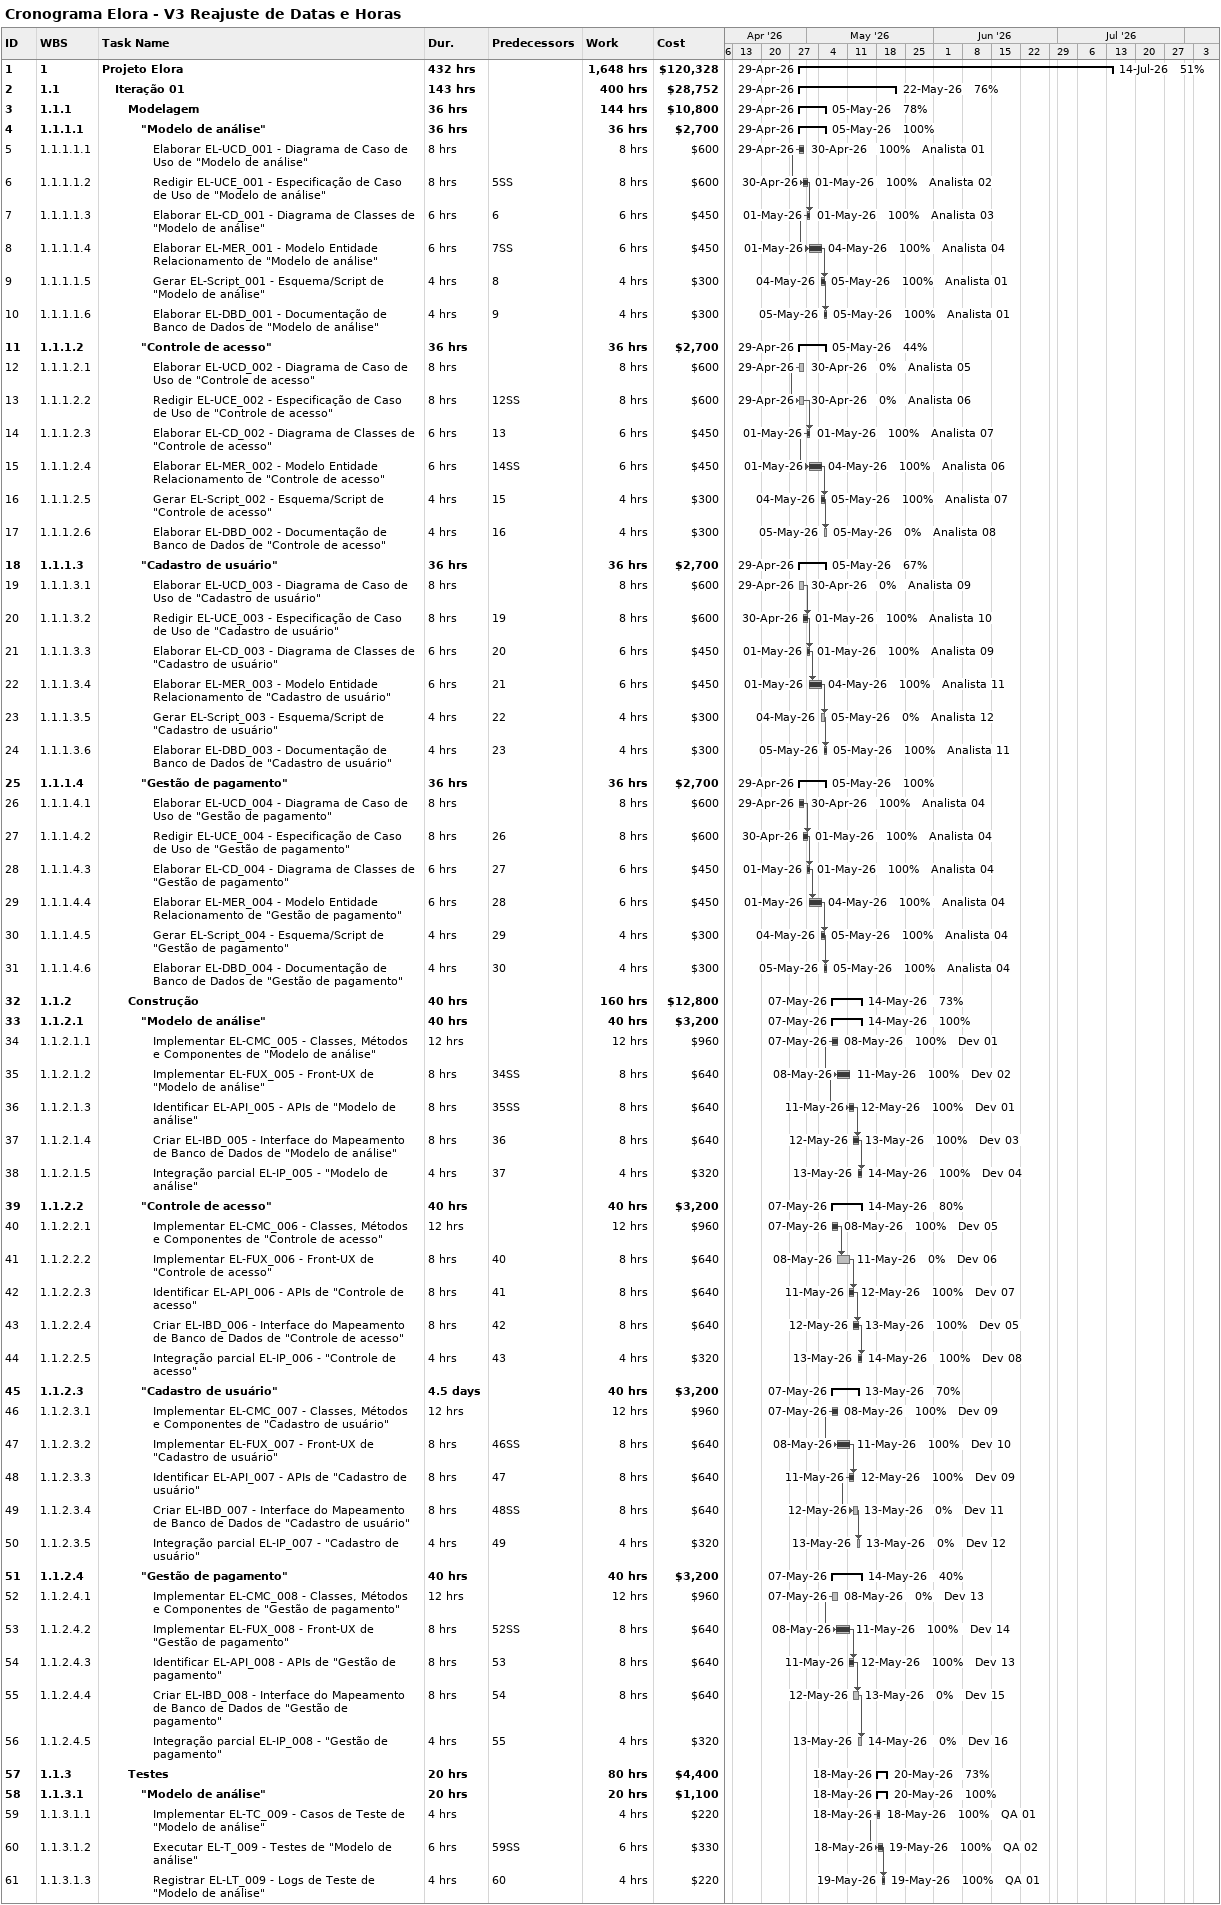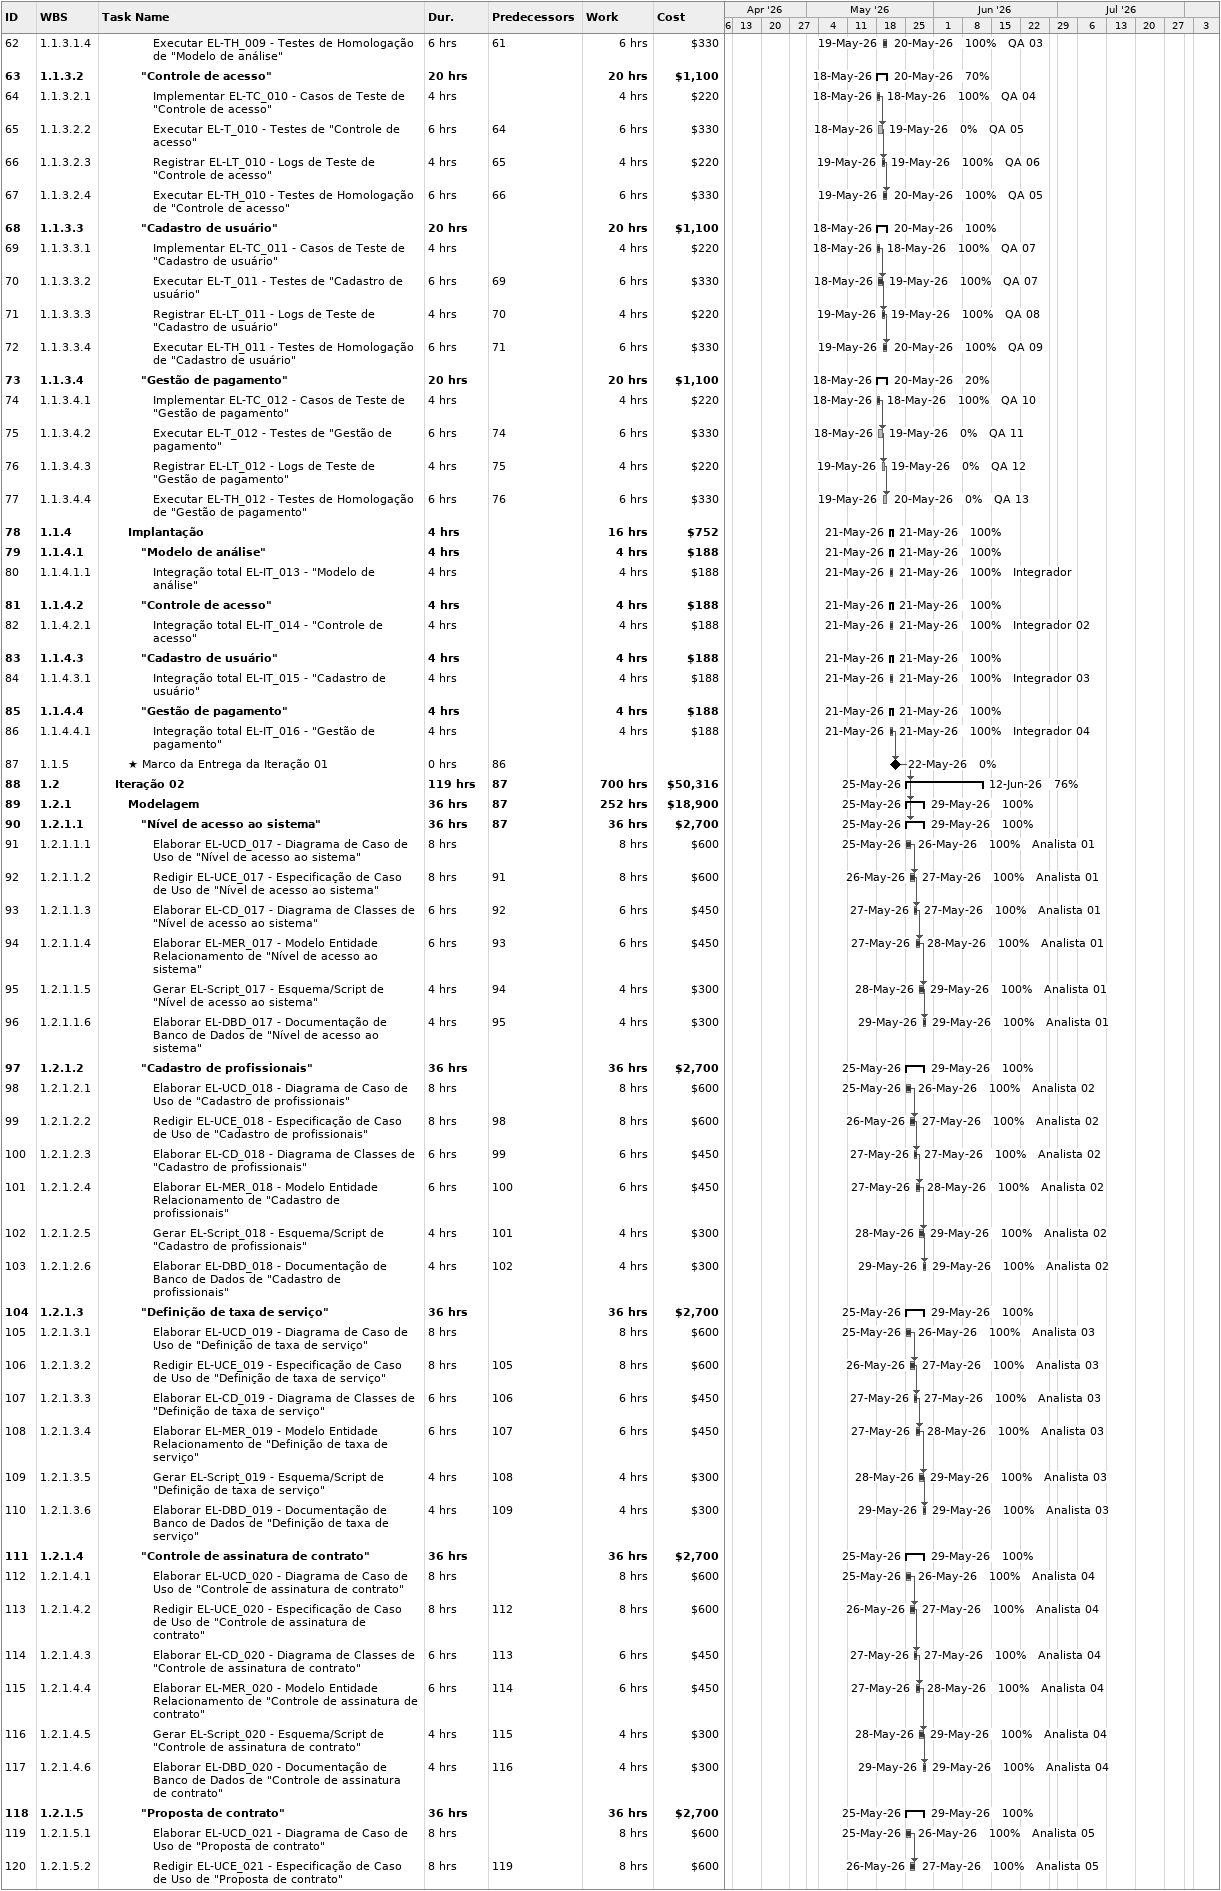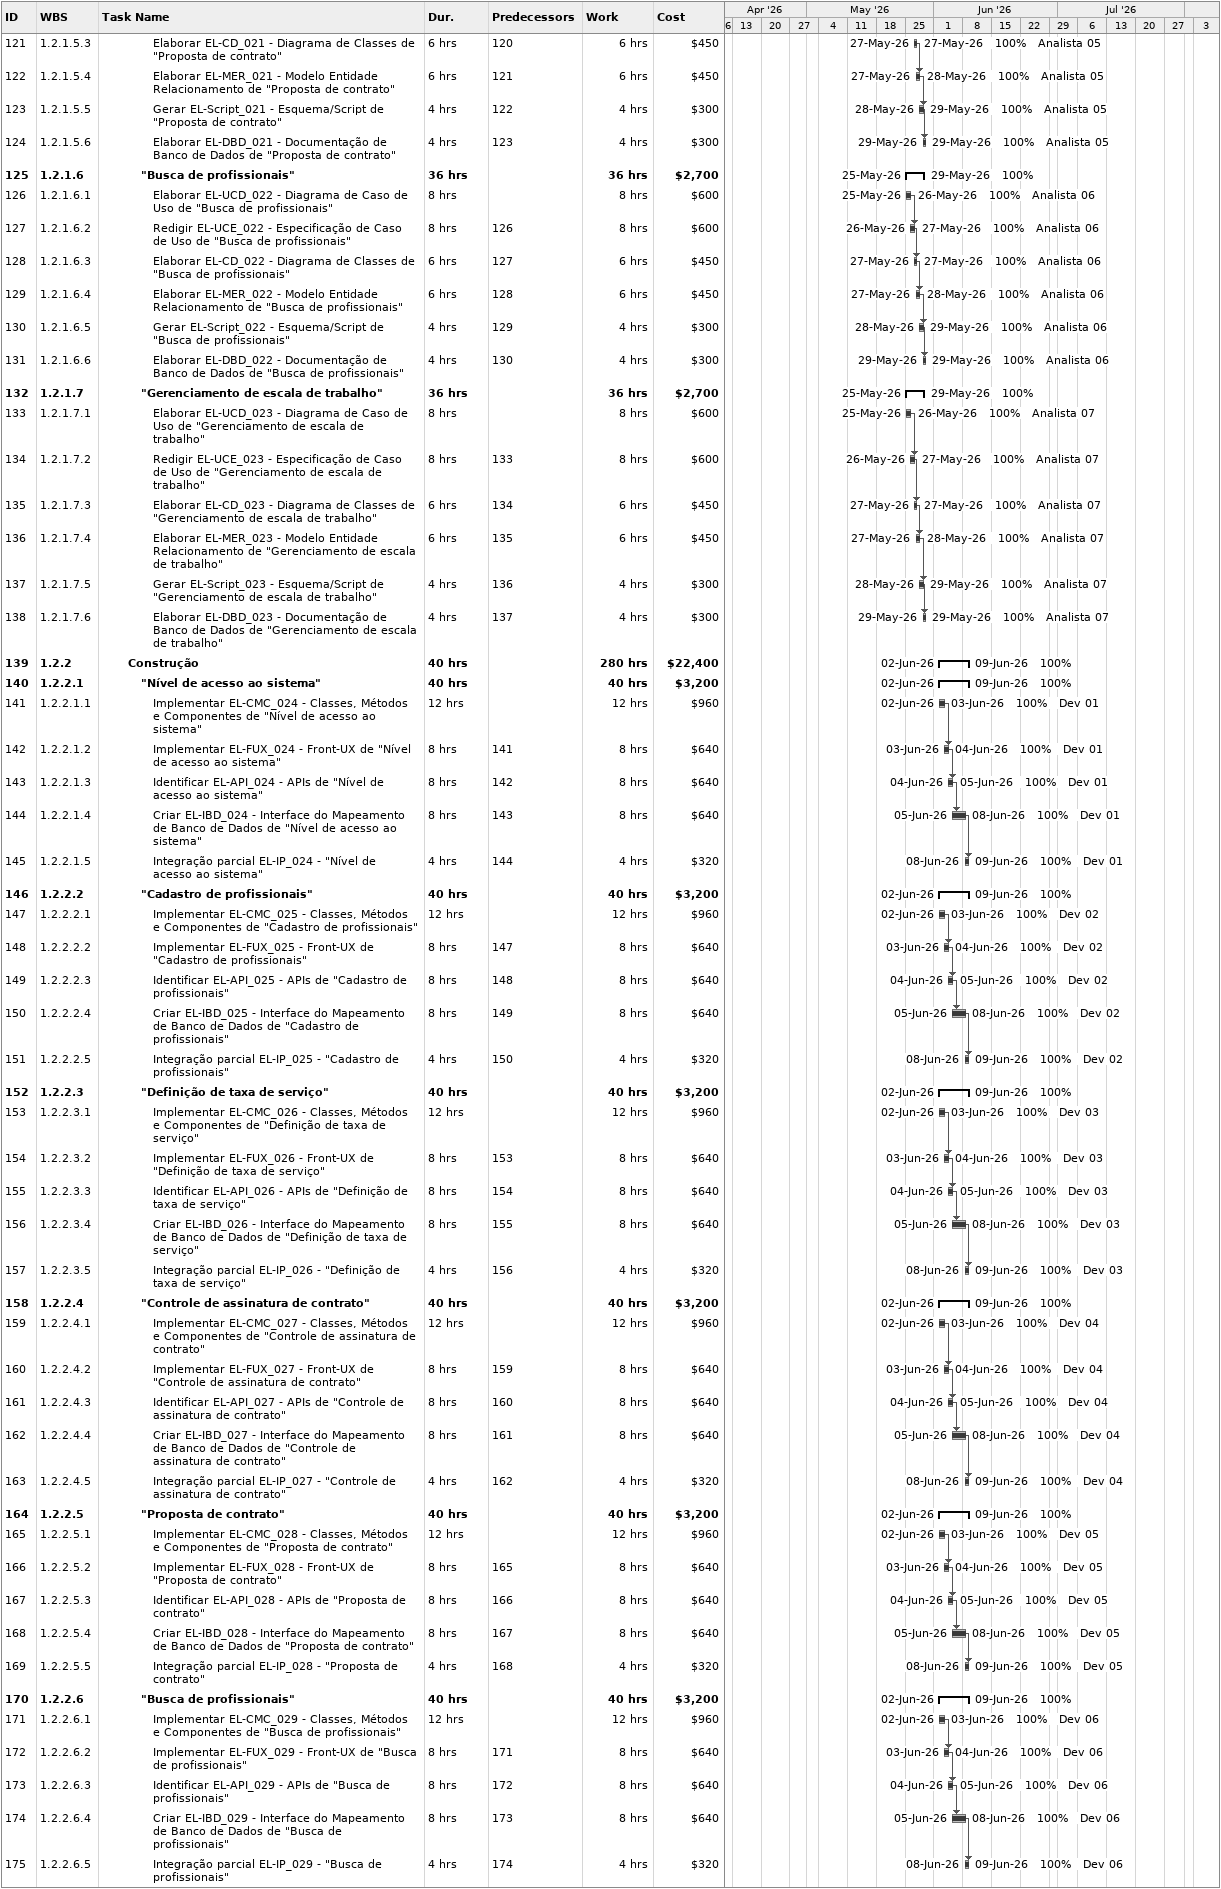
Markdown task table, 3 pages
Cronograma Elora - V3 Reajuste de Datas e Horas

| ID | WBS | Task | Duration | Start | Finish | Predecessors | Resources | % complete | Work (h) | Cost ($) |
|---|---|---|---|---|---|---|---|---|---|---|
| 1 | 1 | **Projeto Elora** | 432h | 2026-04-29 | 2026-07-14 |  |  | 51 | 1648 | 120328 |
| 2 | 1.1 | **Iteração 01** | 143h | 2026-04-29 | 2026-05-22 |  |  | 76 | 400 | 28752 |
| 3 | 1.1.1 | **Modelagem** | 36h | 2026-04-29 | 2026-05-05 |  |  | 78 | 144 | 10800 |
| 4 | 1.1.1.1 | **"Modelo de análise"** | 36h | 2026-04-29 | 2026-05-05 |  |  | 100 | 36 | 2700 |
| 5 | 1.1.1.1.1 | Elaborar EL-UCD_001 - Diagrama de Caso de Uso de "Modelo de análise" | 8h | 2026-04-29 | 2026-04-30 |  | Analista 01 | 100 | 8 | 600 |
| 6 | 1.1.1.1.2 | Redigir EL-UCE_001 - Especificação de Caso de Uso de "Modelo de análise" | 8h | 2026-04-30 | 2026-05-01 | 5SS | Analista 02 | 100 | 8 | 600 |
| 7 | 1.1.1.1.3 | Elaborar EL-CD_001 - Diagrama de Classes de "Modelo de análise" | 6h | 2026-05-01 | 2026-05-01 | 6 | Analista 03 | 100 | 6 | 450 |
| 8 | 1.1.1.1.4 | Elaborar EL-MER_001 - Modelo Entidade Relacionamento de "Modelo de análise" | 6h | 2026-05-01 | 2026-05-04 | 7SS | Analista 04 | 100 | 6 | 450 |
| 9 | 1.1.1.1.5 | Gerar EL-Script_001 - Esquema/Script de "Modelo de análise" | 4h | 2026-05-04 | 2026-05-05 | 8 | Analista 01 | 100 | 4 | 300 |
| 10 | 1.1.1.1.6 | Elaborar EL-DBD_001 - Documentação de Banco de Dados de "Modelo de análise" | 4h | 2026-05-05 | 2026-05-05 | 9 | Analista 01 | 100 | 4 | 300 |
| 11 | 1.1.1.2 | **"Controle de acesso"** | 36h | 2026-04-29 | 2026-05-05 |  |  | 44 | 36 | 2700 |
| 12 | 1.1.1.2.1 | Elaborar EL-UCD_002 - Diagrama de Caso de Uso de "Controle de acesso" | 8h | 2026-04-29 | 2026-04-30 |  | Analista 05 | 0 | 8 | 600 |
| 13 | 1.1.1.2.2 | Redigir EL-UCE_002 - Especificação de Caso de Uso de "Controle de acesso" | 8h | 2026-04-29 | 2026-04-30 | 12SS | Analista 06 | 0 | 8 | 600 |
| 14 | 1.1.1.2.3 | Elaborar EL-CD_002 - Diagrama de Classes de "Controle de acesso" | 6h | 2026-05-01 | 2026-05-01 | 13 | Analista 07 | 100 | 6 | 450 |
| 15 | 1.1.1.2.4 | Elaborar EL-MER_002 - Modelo Entidade Relacionamento de "Controle de acesso" | 6h | 2026-05-01 | 2026-05-04 | 14SS | Analista 06 | 100 | 6 | 450 |
| 16 | 1.1.1.2.5 | Gerar EL-Script_002 - Esquema/Script de "Controle de acesso" | 4h | 2026-05-04 | 2026-05-05 | 15 | Analista 07 | 100 | 4 | 300 |
| 17 | 1.1.1.2.6 | Elaborar EL-DBD_002 - Documentação de Banco de Dados de "Controle de acesso" | 4h | 2026-05-05 | 2026-05-05 | 16 | Analista 08 | 0 | 4 | 300 |
| 18 | 1.1.1.3 | **"Cadastro de usuário"** | 36h | 2026-04-29 | 2026-05-05 |  |  | 67 | 36 | 2700 |
| 19 | 1.1.1.3.1 | Elaborar EL-UCD_003 - Diagrama de Caso de Uso de "Cadastro de usuário" | 8h | 2026-04-29 | 2026-04-30 |  | Analista 09 | 0 | 8 | 600 |
| 20 | 1.1.1.3.2 | Redigir EL-UCE_003 - Especificação de Caso de Uso de "Cadastro de usuário" | 8h | 2026-04-30 | 2026-05-01 | 19 | Analista 10 | 100 | 8 | 600 |
| 21 | 1.1.1.3.3 | Elaborar EL-CD_003 - Diagrama de Classes de "Cadastro de usuário" | 6h | 2026-05-01 | 2026-05-01 | 20 | Analista 09 | 100 | 6 | 450 |
| 22 | 1.1.1.3.4 | Elaborar EL-MER_003 - Modelo Entidade Relacionamento de "Cadastro de usuário" | 6h | 2026-05-01 | 2026-05-04 | 21 | Analista 11 | 100 | 6 | 450 |
| 23 | 1.1.1.3.5 | Gerar EL-Script_003 - Esquema/Script de "Cadastro de usuário" | 4h | 2026-05-04 | 2026-05-05 | 22 | Analista 12 | 0 | 4 | 300 |
| 24 | 1.1.1.3.6 | Elaborar EL-DBD_003 - Documentação de Banco de Dados de "Cadastro de usuário" | 4h | 2026-05-05 | 2026-05-05 | 23 | Analista 11 | 100 | 4 | 300 |
| 25 | 1.1.1.4 | **"Gestão de pagamento"** | 36h | 2026-04-29 | 2026-05-05 |  |  | 100 | 36 | 2700 |
| 26 | 1.1.1.4.1 | Elaborar EL-UCD_004 - Diagrama de Caso de Uso de "Gestão de pagamento" | 8h | 2026-04-29 | 2026-04-30 |  | Analista 04 | 100 | 8 | 600 |
| 27 | 1.1.1.4.2 | Redigir EL-UCE_004 - Especificação de Caso de Uso de "Gestão de pagamento" | 8h | 2026-04-30 | 2026-05-01 | 26 | Analista 04 | 100 | 8 | 600 |
| 28 | 1.1.1.4.3 | Elaborar EL-CD_004 - Diagrama de Classes de "Gestão de pagamento" | 6h | 2026-05-01 | 2026-05-01 | 27 | Analista 04 | 100 | 6 | 450 |
| 29 | 1.1.1.4.4 | Elaborar EL-MER_004 - Modelo Entidade Relacionamento de "Gestão de pagamento" | 6h | 2026-05-01 | 2026-05-04 | 28 | Analista 04 | 100 | 6 | 450 |
| 30 | 1.1.1.4.5 | Gerar EL-Script_004 - Esquema/Script de "Gestão de pagamento" | 4h | 2026-05-04 | 2026-05-05 | 29 | Analista 04 | 100 | 4 | 300 |
| 31 | 1.1.1.4.6 | Elaborar EL-DBD_004 - Documentação de Banco de Dados de "Gestão de pagamento" | 4h | 2026-05-05 | 2026-05-05 | 30 | Analista 04 | 100 | 4 | 300 |
| 32 | 1.1.2 | **Construção** | 40h | 2026-05-07 | 2026-05-14 |  |  | 73 | 160 | 12800 |
| 33 | 1.1.2.1 | **"Modelo de análise"** | 40h | 2026-05-07 | 2026-05-14 |  |  | 100 | 40 | 3200 |
| 34 | 1.1.2.1.1 | Implementar EL-CMC_005 - Classes, Métodos e Componentes de "Modelo de análise" | 12h | 2026-05-07 | 2026-05-08 |  | Dev 01 | 100 | 12 | 960 |
| 35 | 1.1.2.1.2 | Implementar EL-FUX_005 - Front-UX de "Modelo de análise" | 8h | 2026-05-08 | 2026-05-11 | 34SS | Dev 02 | 100 | 8 | 640 |
| 36 | 1.1.2.1.3 | Identificar EL-API_005 - APIs de "Modelo de análise" | 8h | 2026-05-11 | 2026-05-12 | 35SS | Dev 01 | 100 | 8 | 640 |
| 37 | 1.1.2.1.4 | Criar EL-IBD_005 - Interface do Mapeamento de Banco de Dados de "Modelo de análise" | 8h | 2026-05-12 | 2026-05-13 | 36 | Dev 03 | 100 | 8 | 640 |
| 38 | 1.1.2.1.5 | Integração parcial EL-IP_005 - "Modelo de análise" | 4h | 2026-05-13 | 2026-05-14 | 37 | Dev 04 | 100 | 4 | 320 |
| 39 | 1.1.2.2 | **"Controle de acesso"** | 40h | 2026-05-07 | 2026-05-14 |  |  | 80 | 40 | 3200 |
| 40 | 1.1.2.2.1 | Implementar EL-CMC_006 - Classes, Métodos e Componentes de "Controle de acesso" | 12h | 2026-05-07 | 2026-05-08 |  | Dev 05 | 100 | 12 | 960 |
| 41 | 1.1.2.2.2 | Implementar EL-FUX_006 - Front-UX de "Controle de acesso" | 8h | 2026-05-08 | 2026-05-11 | 40 | Dev 06 | 0 | 8 | 640 |
| 42 | 1.1.2.2.3 | Identificar EL-API_006 - APIs de "Controle de acesso" | 8h | 2026-05-11 | 2026-05-12 | 41 | Dev 07 | 100 | 8 | 640 |
| 43 | 1.1.2.2.4 | Criar EL-IBD_006 - Interface do Mapeamento de Banco de Dados de "Controle de acesso" | 8h | 2026-05-12 | 2026-05-13 | 42 | Dev 05 | 100 | 8 | 640 |
| 44 | 1.1.2.2.5 | Integração parcial EL-IP_006 - "Controle de acesso" | 4h | 2026-05-13 | 2026-05-14 | 43 | Dev 08 | 100 | 4 | 320 |
| 45 | 1.1.2.3 | **"Cadastro de usuário"** | 4.5d | 2026-05-07 | 2026-05-13 |  |  | 70 | 40 | 3200 |
| 46 | 1.1.2.3.1 | Implementar EL-CMC_007 - Classes, Métodos e Componentes de "Cadastro de usuário" | 12h | 2026-05-07 | 2026-05-08 |  | Dev 09 | 100 | 12 | 960 |
| 47 | 1.1.2.3.2 | Implementar EL-FUX_007 - Front-UX de "Cadastro de usuário" | 8h | 2026-05-08 | 2026-05-11 | 46SS | Dev 10 | 100 | 8 | 640 |
| 48 | 1.1.2.3.3 | Identificar EL-API_007 - APIs de "Cadastro de usuário" | 8h | 2026-05-11 | 2026-05-12 | 47 | Dev 09 | 100 | 8 | 640 |
| 49 | 1.1.2.3.4 | Criar EL-IBD_007 - Interface do Mapeamento de Banco de Dados de "Cadastro de usuário" | 8h | 2026-05-12 | 2026-05-13 | 48SS | Dev 11 | 0 | 8 | 640 |
| 50 | 1.1.2.3.5 | Integração parcial EL-IP_007 - "Cadastro de usuário" | 4h | 2026-05-13 | 2026-05-13 | 49 | Dev 12 | 0 | 4 | 320 |
| 51 | 1.1.2.4 | **"Gestão de pagamento"** | 40h | 2026-05-07 | 2026-05-14 |  |  | 40 | 40 | 3200 |
| 52 | 1.1.2.4.1 | Implementar EL-CMC_008 - Classes, Métodos e Componentes de "Gestão de pagamento" | 12h | 2026-05-07 | 2026-05-08 |  | Dev 13 | 0 | 12 | 960 |
| 53 | 1.1.2.4.2 | Implementar EL-FUX_008 - Front-UX de "Gestão de pagamento" | 8h | 2026-05-08 | 2026-05-11 | 52SS | Dev 14 | 100 | 8 | 640 |
| 54 | 1.1.2.4.3 | Identificar EL-API_008 - APIs de "Gestão de pagamento" | 8h | 2026-05-11 | 2026-05-12 | 53 | Dev 13 | 100 | 8 | 640 |
| 55 | 1.1.2.4.4 | Criar EL-IBD_008 - Interface do Mapeamento de Banco de Dados de "Gestão de pagamento" | 8h | 2026-05-12 | 2026-05-13 | 54 | Dev 15 | 0 | 8 | 640 |
| 56 | 1.1.2.4.5 | Integração parcial EL-IP_008 - "Gestão de pagamento" | 4h | 2026-05-13 | 2026-05-14 | 55 | Dev 16 | 0 | 4 | 320 |
| 57 | 1.1.3 | **Testes** | 20h | 2026-05-18 | 2026-05-20 |  |  | 73 | 80 | 4400 |
| 58 | 1.1.3.1 | **"Modelo de análise"** | 20h | 2026-05-18 | 2026-05-20 |  |  | 100 | 20 | 1100 |
| 59 | 1.1.3.1.1 | Implementar EL-TC_009 - Casos de Teste de "Modelo de análise" | 4h | 2026-05-18 | 2026-05-18 |  | QA 01 | 100 | 4 | 220 |
| 60 | 1.1.3.1.2 | Executar EL-T_009 - Testes de "Modelo de análise" | 6h | 2026-05-18 | 2026-05-19 | 59SS | QA 02 | 100 | 6 | 330 |
| 61 | 1.1.3.1.3 | Registrar EL-LT_009 - Logs de Teste de "Modelo de análise" | 4h | 2026-05-19 | 2026-05-19 | 60 | QA 01 | 100 | 4 | 220 |
| 62 | 1.1.3.1.4 | Executar EL-TH_009 - Testes de Homologação de "Modelo de análise" | 6h | 2026-05-19 | 2026-05-20 | 61 | QA 03 | 100 | 6 | 330 |
| 63 | 1.1.3.2 | **"Controle de acesso"** | 20h | 2026-05-18 | 2026-05-20 |  |  | 70 | 20 | 1100 |
| 64 | 1.1.3.2.1 | Implementar EL-TC_010 - Casos de Teste de "Controle de acesso" | 4h | 2026-05-18 | 2026-05-18 |  | QA 04 | 100 | 4 | 220 |
| 65 | 1.1.3.2.2 | Executar EL-T_010 - Testes de "Controle de acesso" | 6h | 2026-05-18 | 2026-05-19 | 64 | QA 05 | 0 | 6 | 330 |
| 66 | 1.1.3.2.3 | Registrar EL-LT_010 - Logs de Teste de "Controle de acesso" | 4h | 2026-05-19 | 2026-05-19 | 65 | QA 06 | 100 | 4 | 220 |
| 67 | 1.1.3.2.4 | Executar EL-TH_010 - Testes de Homologação de "Controle de acesso" | 6h | 2026-05-19 | 2026-05-20 | 66 | QA 05 | 100 | 6 | 330 |
| 68 | 1.1.3.3 | **"Cadastro de usuário"** | 20h | 2026-05-18 | 2026-05-20 |  |  | 100 | 20 | 1100 |
| 69 | 1.1.3.3.1 | Implementar EL-TC_011 - Casos de Teste de "Cadastro de usuário" | 4h | 2026-05-18 | 2026-05-18 |  | QA 07 | 100 | 4 | 220 |
| 70 | 1.1.3.3.2 | Executar EL-T_011 - Testes de "Cadastro de usuário" | 6h | 2026-05-18 | 2026-05-19 | 69 | QA 07 | 100 | 6 | 330 |
| 71 | 1.1.3.3.3 | Registrar EL-LT_011 - Logs de Teste de "Cadastro de usuário" | 4h | 2026-05-19 | 2026-05-19 | 70 | QA 08 | 100 | 4 | 220 |
| 72 | 1.1.3.3.4 | Executar EL-TH_011 - Testes de Homologação de "Cadastro de usuário" | 6h | 2026-05-19 | 2026-05-20 | 71 | QA 09 | 100 | 6 | 330 |
| 73 | 1.1.3.4 | **"Gestão de pagamento"** | 20h | 2026-05-18 | 2026-05-20 |  |  | 20 | 20 | 1100 |
| 74 | 1.1.3.4.1 | Implementar EL-TC_012 - Casos de Teste de "Gestão de pagamento" | 4h | 2026-05-18 | 2026-05-18 |  | QA 10 | 100 | 4 | 220 |
| 75 | 1.1.3.4.2 | Executar EL-T_012 - Testes de "Gestão de pagamento" | 6h | 2026-05-18 | 2026-05-19 | 74 | QA 11 | 0 | 6 | 330 |
| 76 | 1.1.3.4.3 | Registrar EL-LT_012 - Logs de Teste de "Gestão de pagamento" | 4h | 2026-05-19 | 2026-05-19 | 75 | QA 12 | 0 | 4 | 220 |
| 77 | 1.1.3.4.4 | Executar EL-TH_012 - Testes de Homologação de "Gestão de pagamento" | 6h | 2026-05-19 | 2026-05-20 | 76 | QA 13 | 0 | 6 | 330 |
| 78 | 1.1.4 | **Implantação** | 4h | 2026-05-21 | 2026-05-21 |  |  | 100 | 16 | 752 |
| 79 | 1.1.4.1 | **"Modelo de análise"** | 4h | 2026-05-21 | 2026-05-21 |  |  | 100 | 4 | 188 |
| 80 | 1.1.4.1.1 | Integração total EL-IT_013 - "Modelo de análise" | 4h | 2026-05-21 | 2026-05-21 |  | Integrador | 100 | 4 | 188 |
| 81 | 1.1.4.2 | **"Controle de acesso"** | 4h | 2026-05-21 | 2026-05-21 |  |  | 100 | 4 | 188 |
| 82 | 1.1.4.2.1 | Integração total EL-IT_014 - "Controle de acesso" | 4h | 2026-05-21 | 2026-05-21 |  | Integrador 02 | 100 | 4 | 188 |
| 83 | 1.1.4.3 | **"Cadastro de usuário"** | 4h | 2026-05-21 | 2026-05-21 |  |  | 100 | 4 | 188 |
| 84 | 1.1.4.3.1 | Integração total EL-IT_015 - "Cadastro de usuário" | 4h | 2026-05-21 | 2026-05-21 |  | Integrador 03 | 100 | 4 | 188 |
| 85 | 1.1.4.4 | **"Gestão de pagamento"** | 4h | 2026-05-21 | 2026-05-21 |  |  | 100 | 4 | 188 |
| 86 | 1.1.4.4.1 | Integração total EL-IT_016 - "Gestão de pagamento" | 4h | 2026-05-21 | 2026-05-21 |  | Integrador 04 | 100 | 4 | 188 |
| 87 | 1.1.5 | ★ Marco da Entrega da Iteração 01 | 0h | 2026-05-22 | 2026-05-22 | 86 |  | 0 |  |  |
| 88 | 1.2 | **Iteração 02** | 119h | 2026-05-25 | 2026-06-12 | 87 |  | 76 | 700 | 50316 |
| 89 | 1.2.1 | **Modelagem** | 36h | 2026-05-25 | 2026-05-29 | 87 |  | 100 | 252 | 18900 |
| 90 | 1.2.1.1 | **"Nível de acesso ao sistema"** | 36h | 2026-05-25 | 2026-05-29 | 87 |  | 100 | 36 | 2700 |
| 91 | 1.2.1.1.1 | Elaborar EL-UCD_017 - Diagrama de Caso de Uso de "Nível de acesso ao sistema" | 8h | 2026-05-25 | 2026-05-26 |  | Analista 01 | 100 | 8 | 600 |
| 92 | 1.2.1.1.2 | Redigir EL-UCE_017 - Especificação de Caso de Uso de "Nível de acesso ao sistema" | 8h | 2026-05-26 | 2026-05-27 | 91 | Analista 01 | 100 | 8 | 600 |
| 93 | 1.2.1.1.3 | Elaborar EL-CD_017 - Diagrama de Classes de "Nível de acesso ao sistema" | 6h | 2026-05-27 | 2026-05-27 | 92 | Analista 01 | 100 | 6 | 450 |
| 94 | 1.2.1.1.4 | Elaborar EL-MER_017 - Modelo Entidade Relacionamento de "Nível de acesso ao sistema" | 6h | 2026-05-27 | 2026-05-28 | 93 | Analista 01 | 100 | 6 | 450 |
| 95 | 1.2.1.1.5 | Gerar EL-Script_017 - Esquema/Script de "Nível de acesso ao sistema" | 4h | 2026-05-28 | 2026-05-29 | 94 | Analista 01 | 100 | 4 | 300 |
| 96 | 1.2.1.1.6 | Elaborar EL-DBD_017 - Documentação de Banco de Dados de "Nível de acesso ao sistema" | 4h | 2026-05-29 | 2026-05-29 | 95 | Analista 01 | 100 | 4 | 300 |
| 97 | 1.2.1.2 | **"Cadastro de profissionais"** | 36h | 2026-05-25 | 2026-05-29 |  |  | 100 | 36 | 2700 |
| 98 | 1.2.1.2.1 | Elaborar EL-UCD_018 - Diagrama de Caso de Uso de "Cadastro de profissionais" | 8h | 2026-05-25 | 2026-05-26 |  | Analista 02 | 100 | 8 | 600 |
| 99 | 1.2.1.2.2 | Redigir EL-UCE_018 - Especificação de Caso de Uso de "Cadastro de profissionais" | 8h | 2026-05-26 | 2026-05-27 | 98 | Analista 02 | 100 | 8 | 600 |
| 100 | 1.2.1.2.3 | Elaborar EL-CD_018 - Diagrama de Classes de "Cadastro de profissionais" | 6h | 2026-05-27 | 2026-05-27 | 99 | Analista 02 | 100 | 6 | 450 |
| 101 | 1.2.1.2.4 | Elaborar EL-MER_018 - Modelo Entidade Relacionamento de "Cadastro de profissionais" | 6h | 2026-05-27 | 2026-05-28 | 100 | Analista 02 | 100 | 6 | 450 |
| 102 | 1.2.1.2.5 | Gerar EL-Script_018 - Esquema/Script de "Cadastro de profissionais" | 4h | 2026-05-28 | 2026-05-29 | 101 | Analista 02 | 100 | 4 | 300 |
| 103 | 1.2.1.2.6 | Elaborar EL-DBD_018 - Documentação de Banco de Dados de "Cadastro de profissionais" | 4h | 2026-05-29 | 2026-05-29 | 102 | Analista 02 | 100 | 4 | 300 |
| 104 | 1.2.1.3 | **"Definição de taxa de serviço"** | 36h | 2026-05-25 | 2026-05-29 |  |  | 100 | 36 | 2700 |
| 105 | 1.2.1.3.1 | Elaborar EL-UCD_019 - Diagrama de Caso de Uso de "Definição de taxa de serviço" | 8h | 2026-05-25 | 2026-05-26 |  | Analista 03 | 100 | 8 | 600 |
| 106 | 1.2.1.3.2 | Redigir EL-UCE_019 - Especificação de Caso de Uso de "Definição de taxa de serviço" | 8h | 2026-05-26 | 2026-05-27 | 105 | Analista 03 | 100 | 8 | 600 |
| 107 | 1.2.1.3.3 | Elaborar EL-CD_019 - Diagrama de Classes de "Definição de taxa de serviço" | 6h | 2026-05-27 | 2026-05-27 | 106 | Analista 03 | 100 | 6 | 450 |
| 108 | 1.2.1.3.4 | Elaborar EL-MER_019 - Modelo Entidade Relacionamento de "Definição de taxa de serviço" | 6h | 2026-05-27 | 2026-05-28 | 107 | Analista 03 | 100 | 6 | 450 |
| 109 | 1.2.1.3.5 | Gerar EL-Script_019 - Esquema/Script de "Definição de taxa de serviço" | 4h | 2026-05-28 | 2026-05-29 | 108 | Analista 03 | 100 | 4 | 300 |
| 110 | 1.2.1.3.6 | Elaborar EL-DBD_019 - Documentação de Banco de Dados de "Definição de taxa de serviço" | 4h | 2026-05-29 | 2026-05-29 | 109 | Analista 03 | 100 | 4 | 300 |
| 111 | 1.2.1.4 | **"Controle de assinatura de contrato"** | 36h | 2026-05-25 | 2026-05-29 |  |  | 100 | 36 | 2700 |
| 112 | 1.2.1.4.1 | Elaborar EL-UCD_020 - Diagrama de Caso de Uso de "Controle de assinatura de contrato" | 8h | 2026-05-25 | 2026-05-26 |  | Analista 04 | 100 | 8 | 600 |
| 113 | 1.2.1.4.2 | Redigir EL-UCE_020 - Especificação de Caso de Uso de "Controle de assinatura de contrato" | 8h | 2026-05-26 | 2026-05-27 | 112 | Analista 04 | 100 | 8 | 600 |
| 114 | 1.2.1.4.3 | Elaborar EL-CD_020 - Diagrama de Classes de "Controle de assinatura de contrato" | 6h | 2026-05-27 | 2026-05-27 | 113 | Analista 04 | 100 | 6 | 450 |
| 115 | 1.2.1.4.4 | Elaborar EL-MER_020 - Modelo Entidade Relacionamento de "Controle de assinatura de contrato" | 6h | 2026-05-27 | 2026-05-28 | 114 | Analista 04 | 100 | 6 | 450 |
| 116 | 1.2.1.4.5 | Gerar EL-Script_020 - Esquema/Script de "Controle de assinatura de contrato" | 4h | 2026-05-28 | 2026-05-29 | 115 | Analista 04 | 100 | 4 | 300 |
| 117 | 1.2.1.4.6 | Elaborar EL-DBD_020 - Documentação de Banco de Dados de "Controle de assinatura de contrato" | 4h | 2026-05-29 | 2026-05-29 | 116 | Analista 04 | 100 | 4 | 300 |
| 118 | 1.2.1.5 | **"Proposta de contrato"** | 36h | 2026-05-25 | 2026-05-29 |  |  | 100 | 36 | 2700 |
| 119 | 1.2.1.5.1 | Elaborar EL-UCD_021 - Diagrama de Caso de Uso de "Proposta de contrato" | 8h | 2026-05-25 | 2026-05-26 |  | Analista 05 | 100 | 8 | 600 |
| 120 | 1.2.1.5.2 | Redigir EL-UCE_021 - Especificação de Caso de Uso de "Proposta de contrato" | 8h | 2026-05-26 | 2026-05-27 | 119 | Analista 05 | 100 | 8 | 600 |
| 121 | 1.2.1.5.3 | Elaborar EL-CD_021 - Diagrama de Classes de "Proposta de contrato" | 6h | 2026-05-27 | 2026-05-27 | 120 | Analista 05 | 100 | 6 | 450 |
| 122 | 1.2.1.5.4 | Elaborar EL-MER_021 - Modelo Entidade Relacionamento de "Proposta de contrato" | 6h | 2026-05-27 | 2026-05-28 | 121 | Analista 05 | 100 | 6 | 450 |
| 123 | 1.2.1.5.5 | Gerar EL-Script_021 - Esquema/Script de "Proposta de contrato" | 4h | 2026-05-28 | 2026-05-29 | 122 | Analista 05 | 100 | 4 | 300 |
| 124 | 1.2.1.5.6 | Elaborar EL-DBD_021 - Documentação de Banco de Dados de "Proposta de contrato" | 4h | 2026-05-29 | 2026-05-29 | 123 | Analista 05 | 100 | 4 | 300 |
| 125 | 1.2.1.6 | **"Busca de profissionais"** | 36h | 2026-05-25 | 2026-05-29 |  |  | 100 | 36 | 2700 |
| 126 | 1.2.1.6.1 | Elaborar EL-UCD_022 - Diagrama de Caso de Uso de "Busca de profissionais" | 8h | 2026-05-25 | 2026-05-26 |  | Analista 06 | 100 | 8 | 600 |
| 127 | 1.2.1.6.2 | Redigir EL-UCE_022 - Especificação de Caso de Uso de "Busca de profissionais" | 8h | 2026-05-26 | 2026-05-27 | 126 | Analista 06 | 100 | 8 | 600 |
| 128 | 1.2.1.6.3 | Elaborar EL-CD_022 - Diagrama de Classes de "Busca de profissionais" | 6h | 2026-05-27 | 2026-05-27 | 127 | Analista 06 | 100 | 6 | 450 |
| 129 | 1.2.1.6.4 | Elaborar EL-MER_022 - Modelo Entidade Relacionamento de "Busca de profissionais" | 6h | 2026-05-27 | 2026-05-28 | 128 | Analista 06 | 100 | 6 | 450 |
| 130 | 1.2.1.6.5 | Gerar EL-Script_022 - Esquema/Script de "Busca de profissionais" | 4h | 2026-05-28 | 2026-05-29 | 129 | Analista 06 | 100 | 4 | 300 |
| 131 | 1.2.1.6.6 | Elaborar EL-DBD_022 - Documentação de Banco de Dados de "Busca de profissionais" | 4h | 2026-05-29 | 2026-05-29 | 130 | Analista 06 | 100 | 4 | 300 |
| 132 | 1.2.1.7 | **"Gerenciamento de escala de trabalho"** | 36h | 2026-05-25 | 2026-05-29 |  |  | 100 | 36 | 2700 |
| 133 | 1.2.1.7.1 | Elaborar EL-UCD_023 - Diagrama de Caso de Uso de "Gerenciamento de escala de trabalho" | 8h | 2026-05-25 | 2026-05-26 |  | Analista 07 | 100 | 8 | 600 |
| 134 | 1.2.1.7.2 | Redigir EL-UCE_023 - Especificação de Caso de Uso de "Gerenciamento de escala de trabalho" | 8h | 2026-05-26 | 2026-05-27 | 133 | Analista 07 | 100 | 8 | 600 |
| 135 | 1.2.1.7.3 | Elaborar EL-CD_023 - Diagrama de Classes de "Gerenciamento de escala de trabalho" | 6h | 2026-05-27 | 2026-05-27 | 134 | Analista 07 | 100 | 6 | 450 |
| 136 | 1.2.1.7.4 | Elaborar EL-MER_023 - Modelo Entidade Relacionamento de "Gerenciamento de escala de trabalho" | 6h | 2026-05-27 | 2026-05-28 | 135 | Analista 07 | 100 | 6 | 450 |
| 137 | 1.2.1.7.5 | Gerar EL-Script_023 - Esquema/Script de "Gerenciamento de escala de trabalho" | 4h | 2026-05-28 | 2026-05-29 | 136 | Analista 07 | 100 | 4 | 300 |
| 138 | 1.2.1.7.6 | Elaborar EL-DBD_023 - Documentação de Banco de Dados de "Gerenciamento de escala de trabalho" | 4h | 2026-05-29 | 2026-05-29 | 137 | Analista 07 | 100 | 4 | 300 |
| 139 | 1.2.2 | **Construção** | 40h | 2026-06-02 | 2026-06-09 |  |  | 100 | 280 | 22400 |
| 140 | 1.2.2.1 | **"Nível de acesso ao sistema"** | 40h | 2026-06-02 | 2026-06-09 |  |  | 100 | 40 | 3200 |
| 141 | 1.2.2.1.1 | Implementar EL-CMC_024 - Classes, Métodos e Componentes de "Nível de acesso ao sistema" | 12h | 2026-06-02 | 2026-06-03 |  | Dev 01 | 100 | 12 | 960 |
| 142 | 1.2.2.1.2 | Implementar EL-FUX_024 - Front-UX de "Nível de acesso ao sistema" | 8h | 2026-06-03 | 2026-06-04 | 141 | Dev 01 | 100 | 8 | 640 |
| 143 | 1.2.2.1.3 | Identificar EL-API_024 - APIs de "Nível de acesso ao sistema" | 8h | 2026-06-04 | 2026-06-05 | 142 | Dev 01 | 100 | 8 | 640 |
| 144 | 1.2.2.1.4 | Criar EL-IBD_024 - Interface do Mapeamento de Banco de Dados de "Nível de acesso ao sistema" | 8h | 2026-06-05 | 2026-06-08 | 143 | Dev 01 | 100 | 8 | 640 |
| 145 | 1.2.2.1.5 | Integração parcial EL-IP_024 - "Nível de acesso ao sistema" | 4h | 2026-06-08 | 2026-06-09 | 144 | Dev 01 | 100 | 4 | 320 |
| 146 | 1.2.2.2 | **"Cadastro de profissionais"** | 40h | 2026-06-02 | 2026-06-09 |  |  | 100 | 40 | 3200 |
| 147 | 1.2.2.2.1 | Implementar EL-CMC_025 - Classes, Métodos e Componentes de "Cadastro de profissionais" | 12h | 2026-06-02 | 2026-06-03 |  | Dev 02 | 100 | 12 | 960 |
| 148 | 1.2.2.2.2 | Implementar EL-FUX_025 - Front-UX de "Cadastro de profissionais" | 8h | 2026-06-03 | 2026-06-04 | 147 | Dev 02 | 100 | 8 | 640 |
| 149 | 1.2.2.2.3 | Identificar EL-API_025 - APIs de "Cadastro de profissionais" | 8h | 2026-06-04 | 2026-06-05 | 148 | Dev 02 | 100 | 8 | 640 |
| 150 | 1.2.2.2.4 | Criar EL-IBD_025 - Interface do Mapeamento de Banco de Dados de "Cadastro de profissionais" | 8h | 2026-06-05 | 2026-06-08 | 149 | Dev 02 | 100 | 8 | 640 |
| 151 | 1.2.2.2.5 | Integração parcial EL-IP_025 - "Cadastro de profissionais" | 4h | 2026-06-08 | 2026-06-09 | 150 | Dev 02 | 100 | 4 | 320 |
| 152 | 1.2.2.3 | **"Definição de taxa de serviço"** | 40h | 2026-06-02 | 2026-06-09 |  |  | 100 | 40 | 3200 |
| 153 | 1.2.2.3.1 | Implementar EL-CMC_026 - Classes, Métodos e Componentes de "Definição de taxa de serviço" | 12h | 2026-06-02 | 2026-06-03 |  | Dev 03 | 100 | 12 | 960 |
| 154 | 1.2.2.3.2 | Implementar EL-FUX_026 - Front-UX de "Definição de taxa de serviço" | 8h | 2026-06-03 | 2026-06-04 | 153 | Dev 03 | 100 | 8 | 640 |
| 155 | 1.2.2.3.3 | Identificar EL-API_026 - APIs de "Definição de taxa de serviço" | 8h | 2026-06-04 | 2026-06-05 | 154 | Dev 03 | 100 | 8 | 640 |
| 156 | 1.2.2.3.4 | Criar EL-IBD_026 - Interface do Mapeamento de Banco de Dados de "Definição de taxa de serviço" | 8h | 2026-06-05 | 2026-06-08 | 155 | Dev 03 | 100 | 8 | 640 |
| 157 | 1.2.2.3.5 | Integração parcial EL-IP_026 - "Definição de taxa de serviço" | 4h | 2026-06-08 | 2026-06-09 | 156 | Dev 03 | 100 | 4 | 320 |
| 158 | 1.2.2.4 | **"Controle de assinatura de contrato"** | 40h | 2026-06-02 | 2026-06-09 |  |  | 100 | 40 | 3200 |
| 159 | 1.2.2.4.1 | Implementar EL-CMC_027 - Classes, Métodos e Componentes de "Controle de assinatura de contrato" | 12h | 2026-06-02 | 2026-06-03 |  | Dev 04 | 100 | 12 | 960 |
| 160 | 1.2.2.4.2 | Implementar EL-FUX_027 - Front-UX de "Controle de assinatura de contrato" | 8h | 2026-06-03 | 2026-06-04 | 159 | Dev 04 | 100 | 8 | 640 |
| 161 | 1.2.2.4.3 | Identificar EL-API_027 - APIs de "Controle de assinatura de contrato" | 8h | 2026-06-04 | 2026-06-05 | 160 | Dev 04 | 100 | 8 | 640 |
| 162 | 1.2.2.4.4 | Criar EL-IBD_027 - Interface do Mapeamento de Banco de Dados de "Controle de assinatura de contrato" | 8h | 2026-06-05 | 2026-06-08 | 161 | Dev 04 | 100 | 8 | 640 |
| 163 | 1.2.2.4.5 | Integração parcial EL-IP_027 - "Controle de assinatura de contrato" | 4h | 2026-06-08 | 2026-06-09 | 162 | Dev 04 | 100 | 4 | 320 |
| 164 | 1.2.2.5 | **"Proposta de contrato"** | 40h | 2026-06-02 | 2026-06-09 |  |  | 100 | 40 | 3200 |
| 165 | 1.2.2.5.1 | Implementar EL-CMC_028 - Classes, Métodos e Componentes de "Proposta de contrato" | 12h | 2026-06-02 | 2026-06-03 |  | Dev 05 | 100 | 12 | 960 |
| 166 | 1.2.2.5.2 | Implementar EL-FUX_028 - Front-UX de "Proposta de contrato" | 8h | 2026-06-03 | 2026-06-04 | 165 | Dev 05 | 100 | 8 | 640 |
| 167 | 1.2.2.5.3 | Identificar EL-API_028 - APIs de "Proposta de contrato" | 8h | 2026-06-04 | 2026-06-05 | 166 | Dev 05 | 100 | 8 | 640 |
| 168 | 1.2.2.5.4 | Criar EL-IBD_028 - Interface do Mapeamento de Banco de Dados de "Proposta de contrato" | 8h | 2026-06-05 | 2026-06-08 | 167 | Dev 05 | 100 | 8 | 640 |
| 169 | 1.2.2.5.5 | Integração parcial EL-IP_028 - "Proposta de contrato" | 4h | 2026-06-08 | 2026-06-09 | 168 | Dev 05 | 100 | 4 | 320 |
| 170 | 1.2.2.6 | **"Busca de profissionais"** | 40h | 2026-06-02 | 2026-06-09 |  |  | 100 | 40 | 3200 |
| 171 | 1.2.2.6.1 | Implementar EL-CMC_029 - Classes, Métodos e Componentes de "Busca de profissionais" | 12h | 2026-06-02 | 2026-06-03 |  | Dev 06 | 100 | 12 | 960 |
| 172 | 1.2.2.6.2 | Implementar EL-FUX_029 - Front-UX de "Busca de profissionais" | 8h | 2026-06-03 | 2026-06-04 | 171 | Dev 06 | 100 | 8 | 640 |
| 173 | 1.2.2.6.3 | Identificar EL-API_029 - APIs de "Busca de profissionais" | 8h | 2026-06-04 | 2026-06-05 | 172 | Dev 06 | 100 | 8 | 640 |
| 174 | 1.2.2.6.4 | Criar EL-IBD_029 - Interface do Mapeamento de Banco de Dados de "Busca de profissionais" | 8h | 2026-06-05 | 2026-06-08 | 173 | Dev 06 | 100 | 8 | 640 |
| 175 | 1.2.2.6.5 | Integração parcial EL-IP_029 - "Busca de profissionais" | 4h | 2026-06-08 | 2026-06-09 | 174 | Dev 06 | 100 | 4 | 320 |
